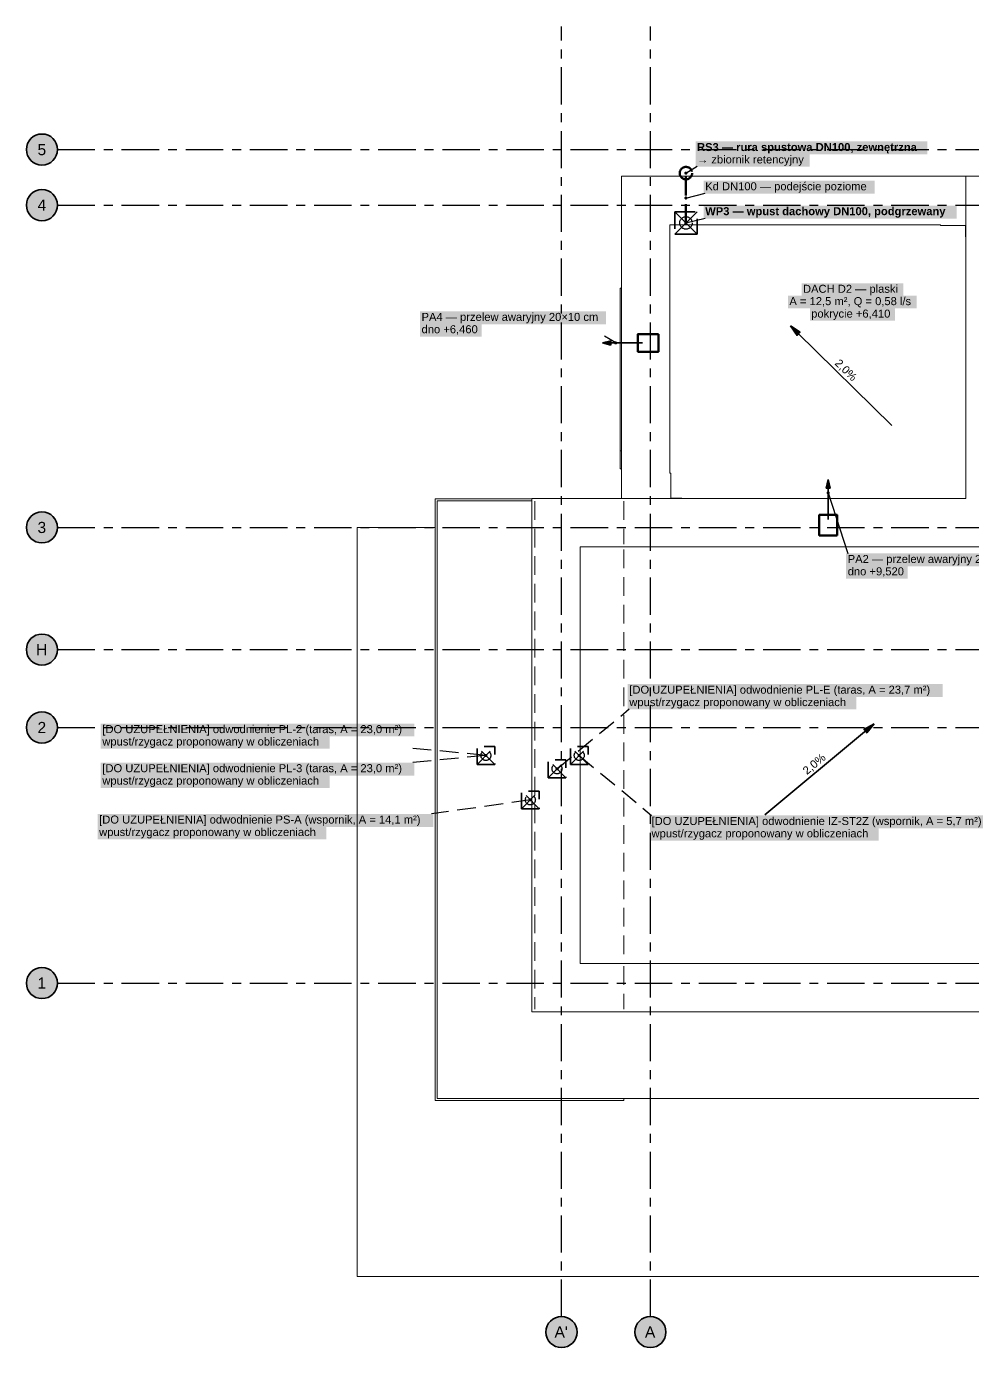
# Model space of a CAD drawing. Header units: metres. Extents: x -7 to 21.7, y -4.1 to 10.8.
# Drawn here: x -7.02 to 3.62, y -4.1 to 10.76 of the extents above; entities that cross this region are included whole.
import ezdxf

# ---------------------------------------------------------------- set-up
doc = ezdxf.new("R2010")
doc.units = ezdxf.units.M
for name, pattern in [('KRESKA_DLUGA', [9.45, 8.4, -1.05]), ('KRESKOWA', [5.25, 4.2, -1.05]), ('PUNKTOWA', [10.5, 8.4, -1.05, 0, -1.05])]:
    doc.linetypes.add(name, pattern=pattern)
doc.layers.add('A-MASKA', color=7, linetype='Continuous', lineweight=18)
doc.layers.add('S-OPISY', color=2, linetype='Continuous', lineweight=25)
for name, color, linetype, lineweight, true_color in [('I-BRAKI', 6, 'KRESKOWA', 25, 0xb0008a), ('I-OSIE', 8, 'PUNKTOWA', 18, 0x7a7a7a), ('I-PODKLAD', 8, 'Continuous', 18, 0x9a9a9a), ('S-DESZCZ', 150, 'KRESKA_DLUGA', 35, 0x00808a)]:
    doc.layers.add(name, color=color, linetype=linetype, lineweight=lineweight, true_color=true_color)
doc.styles.add('PL_ARIAL', font='arial.ttf')
doc.styles.add('PL_ARIAL_B', font='arialbd.ttf')

msp = doc.modelspace()

# ---------------------------------------------------------------- hatches: boundary and pattern name
at = {"layer": 'A-MASKA', "true_color": 0xffffff}
for points in [[(0.508, 9.321), (3.116, 9.321), (3.116, 9.466), (0.508, 9.466)], [(0.508, 9.181), (1.793, 9.181), (1.793, 9.326), (0.508, 9.326)], [(0.599, 8.879), (2.525, 8.879), (2.525, 9.024), (0.599, 9.024)], [(0.599, 8.599), (3.447, 8.599), (3.447, 8.744), (0.599, 8.744)], [(1.549, 7.59), (2.997, 7.59), (2.997, 7.73), (1.549, 7.73)], [(1.702, 7.729), (2.844, 7.729), (2.844, 7.869), (1.702, 7.869)], [(1.794, 7.45), (2.751, 7.45), (2.751, 7.59), (1.794, 7.59)], [(-2.591, 7.411), (-0.498, 7.411), (-0.498, 7.556), (-2.591, 7.556)], [(-2.591, 7.271), (-1.898, 7.271), (-1.898, 7.416), (-2.591, 7.416)], [(2.202, 4.688), (4.296, 4.688), (4.296, 4.833), (2.202, 4.833)], [(2.202, 4.549), (2.896, 4.549), (2.896, 4.693), (2.202, 4.693)], [(-0.254, 3.217), (3.289, 3.217), (3.289, 3.362), (-0.254, 3.362)], [(-0.254, 3.078), (2.318, 3.078), (2.318, 3.223), (-0.254, 3.223)], [(-6.182, 2.774), (-2.654, 2.774), (-2.654, 2.919), (-6.182, 2.919)], [(-6.182, 2.635), (-3.609, 2.635), (-3.609, 2.779), (-6.182, 2.779)], [(-6.182, 2.334), (-2.654, 2.334), (-2.654, 2.479), (-6.182, 2.479)], [(-6.182, 2.195), (-3.609, 2.195), (-3.609, 2.34), (-6.182, 2.34)], [(-6.219, 1.757), (-2.443, 1.757), (-2.443, 1.901), (-6.219, 1.901)], [(-0.004, 1.741), (3.88, 1.741), (3.88, 1.886), (-0.004, 1.886)], [(-6.219, 1.617), (-3.646, 1.617), (-3.646, 1.762), (-6.219, 1.762)], [(-0.004, 1.602), (2.568, 1.602), (2.568, 1.746), (-0.004, 1.746)]]:
    msp.add_hatch(color=7, dxfattribs=at).paths.add_polyline_path(points)
at = {"layer": 'I-BRAKI', "true_color": 0xb0008a}
for points in [[(-1.833, 2.56), (-1.833, 2.565), (-1.835, 2.569), (-1.838, 2.572), (-1.841, 2.575), (-1.845, 2.577), (-1.85, 2.578), (-1.855, 2.577), (-1.859, 2.575), (-1.862, 2.572), (-1.865, 2.569), (-1.867, 2.565), (-1.868, 2.56), (-1.867, 2.555), (-1.865, 2.551), (-1.862, 2.548), (-1.859, 2.545), (-1.855, 2.543), (-1.85, 2.542), (-1.845, 2.543), (-1.841, 2.545), (-1.838, 2.548), (-1.835, 2.551), (-1.833, 2.555)], [(-1.833, 2.56), (-1.833, 2.565), (-1.835, 2.569), (-1.838, 2.572), (-1.841, 2.575), (-1.845, 2.577), (-1.85, 2.578), (-1.855, 2.577), (-1.859, 2.575), (-1.862, 2.572), (-1.865, 2.569), (-1.867, 2.565), (-1.868, 2.56), (-1.867, 2.555), (-1.865, 2.551), (-1.862, 2.548), (-1.859, 2.545), (-1.855, 2.543), (-1.85, 2.542), (-1.845, 2.543), (-1.841, 2.545), (-1.838, 2.548), (-1.835, 2.551), (-1.833, 2.555)], [(-0.783, 2.56), (-0.783, 2.565), (-0.785, 2.569), (-0.788, 2.572), (-0.791, 2.575), (-0.795, 2.577), (-0.8, 2.578), (-0.805, 2.577), (-0.809, 2.575), (-0.812, 2.572), (-0.815, 2.569), (-0.817, 2.565), (-0.818, 2.56), (-0.817, 2.555), (-0.815, 2.551), (-0.812, 2.548), (-0.809, 2.545), (-0.805, 2.543), (-0.8, 2.542), (-0.795, 2.543), (-0.791, 2.545), (-0.788, 2.548), (-0.785, 2.551), (-0.783, 2.555)], [(-1.032, 2.41), (-1.033, 2.415), (-1.035, 2.419), (-1.038, 2.422), (-1.041, 2.425), (-1.045, 2.427), (-1.05, 2.428), (-1.055, 2.427), (-1.059, 2.425), (-1.062, 2.422), (-1.065, 2.419), (-1.067, 2.415), (-1.068, 2.41), (-1.067, 2.405), (-1.065, 2.401), (-1.062, 2.398), (-1.059, 2.395), (-1.055, 2.393), (-1.05, 2.393), (-1.045, 2.393), (-1.041, 2.395), (-1.038, 2.398), (-1.035, 2.401), (-1.033, 2.405)], [(-1.333, 2.06), (-1.333, 2.065), (-1.335, 2.069), (-1.338, 2.072), (-1.341, 2.075), (-1.345, 2.077), (-1.35, 2.078), (-1.355, 2.077), (-1.359, 2.075), (-1.362, 2.072), (-1.365, 2.069), (-1.367, 2.065), (-1.368, 2.06), (-1.367, 2.055), (-1.365, 2.051), (-1.362, 2.048), (-1.359, 2.045), (-1.355, 2.043), (-1.35, 2.042), (-1.345, 2.043), (-1.341, 2.045), (-1.338, 2.048), (-1.335, 2.051), (-1.333, 2.055)]]:
    msp.add_hatch(color=7, dxfattribs=at).paths.add_polyline_path(points)
at = {"layer": 'I-OSIE', "true_color": 0xffffff}
for points in [[(-6.669, 9.375), (-6.67, 9.398), (-6.675, 9.42), (-6.682, 9.442), (-6.692, 9.463), (-6.705, 9.482), (-6.72, 9.499), (-6.737, 9.514), (-6.756, 9.527), (-6.777, 9.537), (-6.799, 9.544), (-6.821, 9.549), (-6.844, 9.55), (-6.867, 9.549), (-6.889, 9.544), (-6.911, 9.537), (-6.931, 9.527), (-6.95, 9.514), (-6.968, 9.499), (-6.983, 9.482), (-6.996, 9.463), (-7.006, 9.442), (-7.013, 9.42), (-7.017, 9.398), (-7.019, 9.375), (-7.017, 9.352), (-7.013, 9.33), (-7.006, 9.308), (-6.996, 9.287), (-6.983, 9.268), (-6.968, 9.251), (-6.95, 9.236), (-6.931, 9.223), (-6.911, 9.213), (-6.889, 9.206), (-6.867, 9.201), (-6.844, 9.2), (-6.821, 9.201), (-6.799, 9.206), (-6.777, 9.213), (-6.756, 9.223), (-6.737, 9.236), (-6.72, 9.251), (-6.705, 9.268), (-6.692, 9.287), (-6.682, 9.308), (-6.675, 9.33), (-6.67, 9.352)], [(-6.669, 8.75), (-6.67, 8.773), (-6.675, 8.795), (-6.682, 8.817), (-6.692, 8.838), (-6.705, 8.857), (-6.72, 8.874), (-6.737, 8.889), (-6.756, 8.902), (-6.777, 8.912), (-6.799, 8.919), (-6.821, 8.924), (-6.844, 8.925), (-6.867, 8.924), (-6.889, 8.919), (-6.911, 8.912), (-6.931, 8.902), (-6.95, 8.889), (-6.968, 8.874), (-6.983, 8.857), (-6.996, 8.838), (-7.006, 8.817), (-7.013, 8.795), (-7.017, 8.773), (-7.019, 8.75), (-7.017, 8.727), (-7.013, 8.705), (-7.006, 8.683), (-6.996, 8.662), (-6.983, 8.643), (-6.968, 8.626), (-6.95, 8.611), (-6.931, 8.598), (-6.911, 8.588), (-6.889, 8.581), (-6.867, 8.576), (-6.844, 8.575), (-6.821, 8.576), (-6.799, 8.581), (-6.777, 8.588), (-6.756, 8.598), (-6.737, 8.611), (-6.72, 8.626), (-6.705, 8.643), (-6.692, 8.662), (-6.682, 8.683), (-6.675, 8.705), (-6.67, 8.727)], [(-6.669, 5.125), (-6.67, 5.148), (-6.675, 5.17), (-6.682, 5.192), (-6.692, 5.213), (-6.705, 5.232), (-6.72, 5.249), (-6.737, 5.264), (-6.756, 5.277), (-6.777, 5.287), (-6.799, 5.294), (-6.821, 5.299), (-6.844, 5.3), (-6.867, 5.299), (-6.889, 5.294), (-6.911, 5.287), (-6.931, 5.277), (-6.95, 5.264), (-6.968, 5.249), (-6.983, 5.232), (-6.996, 5.213), (-7.006, 5.192), (-7.013, 5.17), (-7.017, 5.148), (-7.019, 5.125), (-7.017, 5.102), (-7.013, 5.08), (-7.006, 5.058), (-6.996, 5.037), (-6.983, 5.018), (-6.968, 5.001), (-6.95, 4.986), (-6.931, 4.973), (-6.911, 4.963), (-6.889, 4.956), (-6.867, 4.951), (-6.844, 4.95), (-6.821, 4.951), (-6.799, 4.956), (-6.777, 4.963), (-6.756, 4.973), (-6.737, 4.986), (-6.72, 5.001), (-6.705, 5.018), (-6.692, 5.037), (-6.682, 5.058), (-6.675, 5.08), (-6.67, 5.102)], [(-6.669, 3.75), (-6.67, 3.773), (-6.675, 3.795), (-6.682, 3.817), (-6.692, 3.837), (-6.705, 3.857), (-6.72, 3.874), (-6.737, 3.889), (-6.756, 3.902), (-6.777, 3.912), (-6.799, 3.919), (-6.821, 3.924), (-6.844, 3.925), (-6.867, 3.924), (-6.889, 3.919), (-6.911, 3.912), (-6.931, 3.902), (-6.95, 3.889), (-6.968, 3.874), (-6.983, 3.857), (-6.996, 3.837), (-7.006, 3.817), (-7.013, 3.795), (-7.017, 3.773), (-7.019, 3.75), (-7.017, 3.727), (-7.013, 3.705), (-7.006, 3.683), (-6.996, 3.663), (-6.983, 3.643), (-6.968, 3.626), (-6.95, 3.611), (-6.931, 3.598), (-6.911, 3.588), (-6.889, 3.581), (-6.867, 3.576), (-6.844, 3.575), (-6.821, 3.576), (-6.799, 3.581), (-6.777, 3.588), (-6.756, 3.598), (-6.737, 3.611), (-6.72, 3.626), (-6.705, 3.643), (-6.692, 3.663), (-6.682, 3.683), (-6.675, 3.705), (-6.67, 3.727)], [(-6.669, 2.875), (-6.67, 2.898), (-6.675, 2.92), (-6.682, 2.942), (-6.692, 2.962), (-6.705, 2.982), (-6.72, 2.999), (-6.737, 3.014), (-6.756, 3.027), (-6.777, 3.037), (-6.799, 3.044), (-6.821, 3.049), (-6.844, 3.05), (-6.867, 3.049), (-6.889, 3.044), (-6.911, 3.037), (-6.931, 3.027), (-6.95, 3.014), (-6.968, 2.999), (-6.983, 2.982), (-6.996, 2.962), (-7.006, 2.942), (-7.013, 2.92), (-7.017, 2.898), (-7.019, 2.875), (-7.017, 2.852), (-7.013, 2.83), (-7.006, 2.808), (-6.996, 2.788), (-6.983, 2.768), (-6.968, 2.751), (-6.95, 2.736), (-6.931, 2.723), (-6.911, 2.713), (-6.889, 2.706), (-6.867, 2.701), (-6.844, 2.7), (-6.821, 2.701), (-6.799, 2.706), (-6.777, 2.713), (-6.756, 2.723), (-6.737, 2.736), (-6.72, 2.751), (-6.705, 2.768), (-6.692, 2.788), (-6.682, 2.808), (-6.675, 2.83), (-6.67, 2.852)], [(-6.669, 0), (-6.67, 0.023), (-6.675, 0.045), (-6.682, 0.067), (-6.692, 0.087), (-6.705, 0.107), (-6.72, 0.124), (-6.737, 0.139), (-6.756, 0.152), (-6.777, 0.162), (-6.799, 0.169), (-6.821, 0.174), (-6.844, 0.175), (-6.867, 0.174), (-6.889, 0.169), (-6.911, 0.162), (-6.931, 0.152), (-6.95, 0.139), (-6.968, 0.124), (-6.983, 0.107), (-6.996, 0.087), (-7.006, 0.067), (-7.013, 0.045), (-7.017, 0.023), (-7.019, 0), (-7.017, -0.023), (-7.013, -0.045), (-7.006, -0.067), (-6.996, -0.088), (-6.983, -0.107), (-6.968, -0.124), (-6.95, -0.139), (-6.931, -0.152), (-6.911, -0.162), (-6.889, -0.169), (-6.867, -0.174), (-6.844, -0.175), (-6.821, -0.174), (-6.799, -0.169), (-6.777, -0.162), (-6.756, -0.152), (-6.737, -0.139), (-6.72, -0.124), (-6.705, -0.107), (-6.692, -0.088), (-6.682, -0.067), (-6.675, -0.045), (-6.67, -0.023)], [(-0.825, -3.925), (-0.826, -3.902), (-0.831, -3.88), (-0.838, -3.858), (-0.848, -3.837), (-0.861, -3.818), (-0.876, -3.801), (-0.893, -3.786), (-0.913, -3.773), (-0.933, -3.763), (-0.955, -3.756), (-0.977, -3.751), (-1, -3.75), (-1.023, -3.751), (-1.045, -3.756), (-1.067, -3.763), (-1.088, -3.773), (-1.107, -3.786), (-1.124, -3.801), (-1.139, -3.818), (-1.152, -3.837), (-1.162, -3.858), (-1.169, -3.88), (-1.174, -3.902), (-1.175, -3.925), (-1.174, -3.948), (-1.169, -3.97), (-1.162, -3.992), (-1.152, -4.013), (-1.139, -4.032), (-1.124, -4.049), (-1.107, -4.064), (-1.088, -4.077), (-1.067, -4.087), (-1.045, -4.094), (-1.023, -4.099), (-1, -4.1), (-0.977, -4.099), (-0.955, -4.094), (-0.933, -4.087), (-0.913, -4.077), (-0.893, -4.064), (-0.876, -4.049), (-0.861, -4.032), (-0.848, -4.013), (-0.838, -3.992), (-0.831, -3.97), (-0.826, -3.948)], [(0.175, -3.925), (0.174, -3.902), (0.169, -3.88), (0.162, -3.858), (0.152, -3.837), (0.139, -3.818), (0.124, -3.801), (0.107, -3.786), (0.087, -3.773), (0.067, -3.763), (0.045, -3.756), (0.023, -3.751), (0, -3.75), (-0.023, -3.751), (-0.045, -3.756), (-0.067, -3.763), (-0.088, -3.773), (-0.107, -3.786), (-0.124, -3.801), (-0.139, -3.818), (-0.152, -3.837), (-0.162, -3.858), (-0.169, -3.88), (-0.174, -3.902), (-0.175, -3.925), (-0.174, -3.948), (-0.169, -3.97), (-0.162, -3.992), (-0.152, -4.013), (-0.139, -4.032), (-0.124, -4.049), (-0.107, -4.064), (-0.088, -4.077), (-0.067, -4.087), (-0.045, -4.094), (-0.023, -4.099), (0, -4.1), (0.023, -4.099), (0.045, -4.094), (0.067, -4.087), (0.087, -4.077), (0.107, -4.064), (0.124, -4.049), (0.139, -4.032), (0.152, -4.013), (0.162, -3.992), (0.169, -3.97), (0.174, -3.948)]]:
    msp.add_hatch(color=7, dxfattribs=at).paths.add_polyline_path(points)
at = {"layer": 'S-DESZCZ', "true_color": 0x000000}
for points in [[(0.418, 9.11), (0.417, 9.115), (0.415, 9.119), (0.412, 9.122), (0.409, 9.125), (0.405, 9.127), (0.4, 9.128), (0.395, 9.127), (0.391, 9.125), (0.388, 9.122), (0.385, 9.119), (0.383, 9.115), (0.383, 9.11), (0.383, 9.105), (0.385, 9.101), (0.388, 9.098), (0.391, 9.095), (0.395, 9.093), (0.4, 9.093), (0.405, 9.093), (0.409, 9.095), (0.412, 9.098), (0.415, 9.101), (0.417, 9.105)], [(-0.54, 7.2), (-0.443, 7.224), (-0.443, 7.176)], [(2, 5.665), (2.024, 5.568), (1.976, 5.568)]]:
    msp.add_hatch(color=7, dxfattribs=at).paths.add_polyline_path(points)
at = {"layer": 'S-OPISY', "true_color": 0x000000}
for points in [[(0.418, 9.11), (0.417, 9.115), (0.415, 9.119), (0.412, 9.122), (0.409, 9.125), (0.405, 9.127), (0.4, 9.128), (0.395, 9.127), (0.391, 9.125), (0.388, 9.122), (0.385, 9.119), (0.383, 9.115), (0.383, 9.11), (0.383, 9.105), (0.385, 9.101), (0.388, 9.098), (0.391, 9.095), (0.395, 9.093), (0.4, 9.093), (0.405, 9.093), (0.409, 9.095), (0.412, 9.098), (0.415, 9.101), (0.417, 9.105)], [(0.418, 8.83), (0.417, 8.835), (0.415, 8.839), (0.412, 8.842), (0.409, 8.845), (0.405, 8.847), (0.4, 8.848), (0.395, 8.847), (0.391, 8.845), (0.388, 8.842), (0.385, 8.839), (0.383, 8.835), (0.383, 8.83), (0.383, 8.825), (0.385, 8.821), (0.388, 8.818), (0.391, 8.815), (0.395, 8.813), (0.4, 8.813), (0.405, 8.813), (0.409, 8.815), (0.412, 8.818), (0.415, 8.821), (0.417, 8.825)], [(0.418, 8.55), (0.417, 8.555), (0.415, 8.559), (0.412, 8.562), (0.409, 8.565), (0.405, 8.567), (0.4, 8.568), (0.395, 8.567), (0.391, 8.565), (0.388, 8.562), (0.385, 8.559), (0.383, 8.555), (0.383, 8.55), (0.383, 8.545), (0.385, 8.541), (0.388, 8.538), (0.391, 8.535), (0.395, 8.533), (0.4, 8.533), (0.405, 8.533), (0.409, 8.535), (0.412, 8.538), (0.415, 8.541), (0.417, 8.545)], [(1.576, 7.392), (1.684, 7.321), (1.65, 7.285)], [(-0.372, 7.2), (-0.373, 7.205), (-0.375, 7.209), (-0.378, 7.212), (-0.381, 7.215), (-0.385, 7.217), (-0.39, 7.218), (-0.395, 7.217), (-0.399, 7.215), (-0.402, 7.212), (-0.405, 7.209), (-0.407, 7.205), (-0.408, 7.2), (-0.407, 7.195), (-0.405, 7.191), (-0.402, 7.188), (-0.399, 7.185), (-0.395, 7.183), (-0.39, 7.183), (-0.385, 7.183), (-0.381, 7.185), (-0.378, 7.188), (-0.375, 7.191), (-0.373, 7.195)], [(2.018, 5.515), (2.017, 5.52), (2.015, 5.524), (2.012, 5.527), (2.009, 5.53), (2.005, 5.532), (2, 5.532), (1.995, 5.532), (1.991, 5.53), (1.988, 5.527), (1.985, 5.524), (1.983, 5.52), (1.982, 5.515), (1.983, 5.51), (1.985, 5.506), (1.988, 5.503), (1.991, 5.5), (1.995, 5.498), (2, 5.497), (2.005, 5.498), (2.009, 5.5), (2.012, 5.503), (2.015, 5.506), (2.017, 5.51)], [(2.517, 2.914), (2.435, 2.814), (2.403, 2.852)]]:
    msp.add_hatch(color=7, dxfattribs=at).paths.add_polyline_path(points)

# ---------------------------------------------------------------- linework, layer by layer
at = {"layer": 'I-BRAKI', "lineweight": 25, "ltscale": 0.05, "true_color": 0xb0008a, "flags": 128}
for points in [[(-1.05, 2.41), (-0.237, 3.084)], [(-1.85, 2.56), (-2.671, 2.64)], [(-1.85, 2.56), (-2.671, 2.48)], [(-0.8, 2.56), (0.013, 1.886)], [(-1.35, 2.06), (-2.461, 1.902)]]:
    msp.add_lwpolyline(points, dxfattribs=at)
at = {"layer": 'I-BRAKI', "lineweight": 35, "ltscale": 0.05, "flags": 128}
for points in [[(-1.95, 2.46), (-1.75, 2.46), (-1.75, 2.66), (-1.95, 2.66)], [(-1.95, 2.46), (-1.75, 2.46), (-1.75, 2.66), (-1.95, 2.66)], [(-0.9, 2.46), (-0.7, 2.46), (-0.7, 2.66), (-0.9, 2.66)], [(-1.15, 2.31), (-0.95, 2.31), (-0.95, 2.51), (-1.15, 2.51)], [(-1.45, 1.96), (-1.25, 1.96), (-1.25, 2.16), (-1.45, 2.16)]]:
    msp.add_lwpolyline(points, close=True, dxfattribs=at)
at = {"layer": 'I-BRAKI', "lineweight": 25, "ltscale": 0.05, "flags": 128}
for points in [[(-1.95, 2.46), (-1.75, 2.66)], [(-1.75, 2.46), (-1.95, 2.66)], [(-1.95, 2.46), (-1.75, 2.66)], [(-1.75, 2.46), (-1.95, 2.66)], [(-0.9, 2.46), (-0.7, 2.66)], [(-0.7, 2.46), (-0.9, 2.66)], [(-1.15, 2.31), (-0.95, 2.51)], [(-0.95, 2.31), (-1.15, 2.51)], [(-1.45, 1.96), (-1.25, 2.16)], [(-1.25, 1.96), (-1.45, 2.16)]]:
    msp.add_lwpolyline(points, dxfattribs=at)
at = {"layer": 'I-BRAKI', "lineweight": 25, "ltscale": 0.05}
for centre in [(-1.85, 2.56), (-1.85, 2.56), (-0.8, 2.56), (-1.05, 2.41), (-1.35, 2.06)]:
    msp.add_circle(centre, 0.056, dxfattribs=at)
at = {"layer": 'I-OSIE', "linetype": 'PUNKTOWA', "lineweight": 25, "ltscale": 0.049709, "flags": 128}
for points in [[(-1, -3.75), (-1, 10.76)], [(0, -3.75), (0, 10.76)]]:
    msp.add_lwpolyline(points, dxfattribs=at)
at = {"layer": 'I-OSIE', "linetype": 'PUNKTOWA', "lineweight": 25, "ltscale": 0.050177, "flags": 128}
for points in [[(-6.669, 9.375), (21.676, 9.375)], [(-6.669, 8.75), (21.676, 8.75)], [(-6.669, 5.125), (21.676, 5.125)], [(-6.669, 3.75), (21.676, 3.75)], [(-6.669, 2.875), (21.676, 2.875)], [(-6.669, 0), (21.676, 0)]]:
    msp.add_lwpolyline(points, dxfattribs=at)
at = {"layer": 'I-OSIE', "linetype": 'Continuous', "lineweight": 35, "ltscale": 0.05}
for centre in [(-6.844, 9.375), (-6.844, 8.75), (-6.844, 5.125), (-6.844, 3.75), (-6.844, 2.875), (-6.844, 0), (-1, -3.925), (0, -3.925)]:
    msp.add_circle(centre, 0.175, dxfattribs=at)
at = {"layer": 'I-PODKLAD', "lineweight": 18, "ltscale": 0.05, "true_color": 0x777777}
for points in [[(8.825, 5.45), (12.325, 5.45), (12.325, -0.325), (-1.335, -0.325), (-1.335, 5.45), (3.55, 5.45), (3.55, 9.075), (8.825, 9.075), (8.825, 5.45)], [(-0.325, 5.45), (-0.325, 9.075), (3.55, 9.075)], [(4.095, 4.905), (-0.79, 4.905), (-0.79, 0.22), (11.78, 0.22), (11.78, 4.905), (8.28, 4.905), (8.28, 8.53), (4.095, 8.53), (4.095, 4.905)], [(3.55, 8.395), (3.545, 8.395), (3.545, 8.52), (3.265, 8.52), (3.265, 8.53), (0.22, 8.53), (0.22, 5.735), (0.23, 5.735), (0.23, 5.455), (0.355, 5.455), (0.355, 5.45)], [(-0.326, 5.985), (-0.34, 5.985), (-0.34, 7.815), (-0.326, 7.815)], [(-0.326, 5.785), (-0.34, 5.785), (-0.34, 5.984)], [(-0.3, -1.3), (-0.3, -1.32), (-2.42, -1.32), (-2.42, 5.445), (-1.335, 5.445)], [(12.325, 5.425), (12.6, 5.425), (12.6, -1.3), (-2.4, -1.3), (-2.4, 5.425), (-1.335, 5.425)], [(12.3, -1.3), (12.3, -3.3), (-3.3, -3.3), (-3.3, 5.125), (-2.421, 5.125)]]:
    msp.add_lwpolyline(points, dxfattribs=at)
at = {"layer": 'I-PODKLAD', "linetype": 'KRESKOWA', "lineweight": 18, "ltscale": 0.05, "true_color": 0x777777, "flags": 128}
for points in [[(-1.3, 5.42), (-1.3, -0.295)], [(-0.3, 5.42), (-0.3, 4.935)], [(-0.3, 4.875), (-0.3, 0.25)], [(-0.3, 0.19), (-0.3, -0.295)]]:
    msp.add_lwpolyline(points, dxfattribs=at)
at = {"layer": 'S-DESZCZ', "linetype": 'KRESKOWA', "lineweight": 50, "ltscale": 0.05, "flags": 128}
msp.add_lwpolyline([(0.4, 8.55), (0.4, 9.11)], dxfattribs=at)
at = {"layer": 'S-DESZCZ', "lineweight": 35, "ltscale": 0.05, "flags": 128}
for points in [[(0.275, 8.425), (0.525, 8.425), (0.525, 8.675), (0.275, 8.675)], [(-0.54, 7.2), (-0.443, 7.224), (-0.443, 7.176)], [(2, 5.665), (2.024, 5.568), (1.976, 5.568)]]:
    msp.add_lwpolyline(points, close=True, dxfattribs=at)
at = {"layer": 'S-DESZCZ', "lineweight": 25, "ltscale": 0.05, "flags": 128}
for points in [[(0.275, 8.425), (0.525, 8.675)], [(0.525, 8.425), (0.275, 8.675)]]:
    msp.add_lwpolyline(points, dxfattribs=at)
at = {"layer": 'S-DESZCZ', "linetype": 'Continuous', "lineweight": 50, "ltscale": 0.05, "flags": 128}
for points in [[(0.09, 7.3), (-0.14, 7.3), (-0.14, 7.1), (0.09, 7.1)], [(2.1, 5.035), (2.1, 5.265), (1.9, 5.265), (1.9, 5.035)]]:
    msp.add_lwpolyline(points, close=True, dxfattribs=at)
at = {"layer": 'S-DESZCZ', "linetype": 'Continuous', "lineweight": 35, "ltscale": 0.05, "flags": 128}
for points in [[(-0.09, 7.2), (-0.54, 7.2)], [(2, 5.215), (2, 5.665)]]:
    msp.add_lwpolyline(points, dxfattribs=at)
at = {"layer": 'S-DESZCZ', "lineweight": 50, "ltscale": 0.05}
msp.add_circle((0.4, 9.11), 0.07, dxfattribs=at)
at = {"layer": 'S-DESZCZ', "lineweight": 25, "ltscale": 0.05}
msp.add_circle((0.4, 8.55), 0.07, dxfattribs=at)
at = {"layer": 'S-OPISY', "lineweight": 25, "ltscale": 0.05}
for points in [[(0.4, 9.11), (0.525, 9.187)], [(0.4, 8.83), (0.617, 8.885)], [(0.4, 8.55), (0.617, 8.605)], [(-0.39, 7.2), (-0.515, 7.277)], [(2, 5.515), (2.22, 4.833)]]:
    msp.add_lwpolyline(points, dxfattribs=at)
at = {"layer": 'S-OPISY', "lineweight": 35, "ltscale": 0.05}
for points in [[(1.576, 7.392), (1.684, 7.321), (1.65, 7.285)], [(2.517, 2.914), (2.435, 2.814), (2.403, 2.852)]]:
    msp.add_lwpolyline(points, close=True, dxfattribs=at)
for points in [[(2.716, 6.27), (1.654, 7.315)], [(1.286, 1.892), (2.432, 2.844)]]:
    msp.add_lwpolyline(points, dxfattribs=at)

# ---------------------------------------------------------------- texts
at = {"layer": 'I-BRAKI', "true_color": 0xb0008a, "style": 'PL_ARIAL'}
for s, p in [('[DO UZUPEŁNIENIA] odwodnienie PL-E (taras, A = 23,7 m²)', (-0.237, 3.255)), ('wpust/rzygacz proponowany w obliczeniach', (-0.237, 3.115)), ('[DO UZUPEŁNIENIA] odwodnienie PL-2 (taras, A = 23,0 m²)', (-6.165, 2.811)), ('wpust/rzygacz proponowany w obliczeniach', (-6.165, 2.672)), ('[DO UZUPEŁNIENIA] odwodnienie PL-3 (taras, A = 23,0 m²)', (-6.165, 2.372)), ('wpust/rzygacz proponowany w obliczeniach', (-6.165, 2.232)), ('[DO UZUPEŁNIENIA] odwodnienie PS-A (wspornik, A = 14,1 m²)', (-6.201, 1.794)), ('[DO UZUPEŁNIENIA] odwodnienie IZ-ST2Z (wspornik, A = 5,7 m²)', (0.013, 1.778)), ('wpust/rzygacz proponowany w obliczeniach', (-6.201, 1.654)), ('wpust/rzygacz proponowany w obliczeniach', (0.013, 1.639))]:
    msp.add_text(s, height=0.09, dxfattribs=at).set_placement(p)
at = {"layer": 'I-OSIE', "style": 'PL_ARIAL'}
for s, p in [('5', (-6.894, 9.312)), ('4', (-6.894, 8.688)), ('3', (-6.894, 5.062)), ('H', (-6.91, 3.688)), ('2', (-6.894, 2.812)), ('1', (-6.894, -0.062)), ("A'", (-1.078, -3.987)), ('A', (-0.061, -3.987))]:
    msp.add_text(s, height=0.125, dxfattribs=at).set_placement(p)
at = {"layer": 'S-OPISY'}
for s, style, p in [('RS3 — rura spustowa DN100, zewnętrzna', 'PL_ARIAL_B', (0.525, 9.358)), ('→ zbiornik retencyjny', 'PL_ARIAL', (0.525, 9.219)), ('Kd DN100 — podejście poziome', 'PL_ARIAL', (0.617, 8.917)), ('WP3 — wpust dachowy DN100, podgrzewany', 'PL_ARIAL_B', (0.617, 8.637)), ('DACH D2 — plaski', 'PL_ARIAL', (1.717, 7.764)), ('A = 12,5 m², Q = 0,58 l/s', 'PL_ARIAL', (1.564, 7.625)), ('pokrycie +6,410', 'PL_ARIAL', (1.809, 7.485)), ('PA4 — przelew awaryjny 20×10 cm', 'PL_ARIAL', (-2.574, 7.448)), ('dno +6,460', 'PL_ARIAL', (-2.574, 7.309)), ('PA2 — przelew awaryjny 20×10 cm', 'PL_ARIAL', (2.22, 4.725)), ('dno +9,520', 'PL_ARIAL', (2.22, 4.586))]:
    msp.add_text(s, height=0.09, dxfattribs=dict(at, style=style)).set_placement(p)
at = {"layer": 'S-OPISY', "style": 'PL_ARIAL'}
for rotation, p in [(-44.5453, (2.068, 6.964)), (39.7125, (1.761, 2.339))]:
    msp.add_text('2,0%', height=0.09, rotation=rotation, dxfattribs=at).set_placement(p)

doc.saveas('drawing.dxf')
